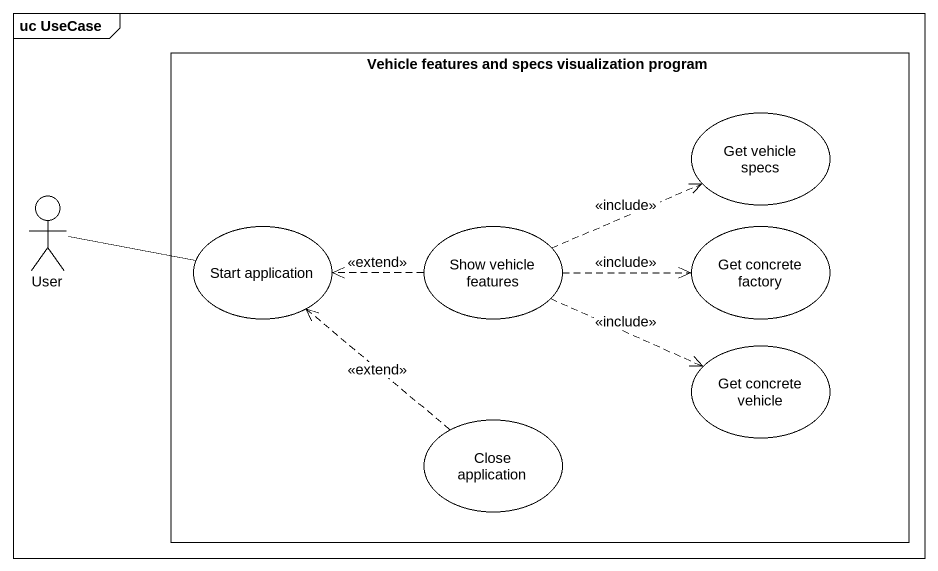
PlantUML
@startuml
mainframe uc UseCase
rectangle "Vehicle features and specs visualization program" as Vehicle_features_and_specs {
  usecase "Get vehicle specs" as Get_vehicle_specs
  usecase "Start application" as Start_application
  usecase "Show vehicle features" as Show_vehicle_features
  usecase "Get concrete factory" as Get_concrete_factory
  usecase "Get concrete vehicle" as Get_concrete_vehicle
  usecase "Close application" as Close_application
}
actor User
User -right- Start_application
Show_vehicle_features .right.> Get_vehicle_specs : <<include>>
Show_vehicle_features .left.> Start_application : <<extend>>
Show_vehicle_features .right.> Get_concrete_factory : <<include>>
Show_vehicle_features .right.> Get_concrete_vehicle : <<include>>
Close_application .up.> Start_application : <<extend>>
@enduml
